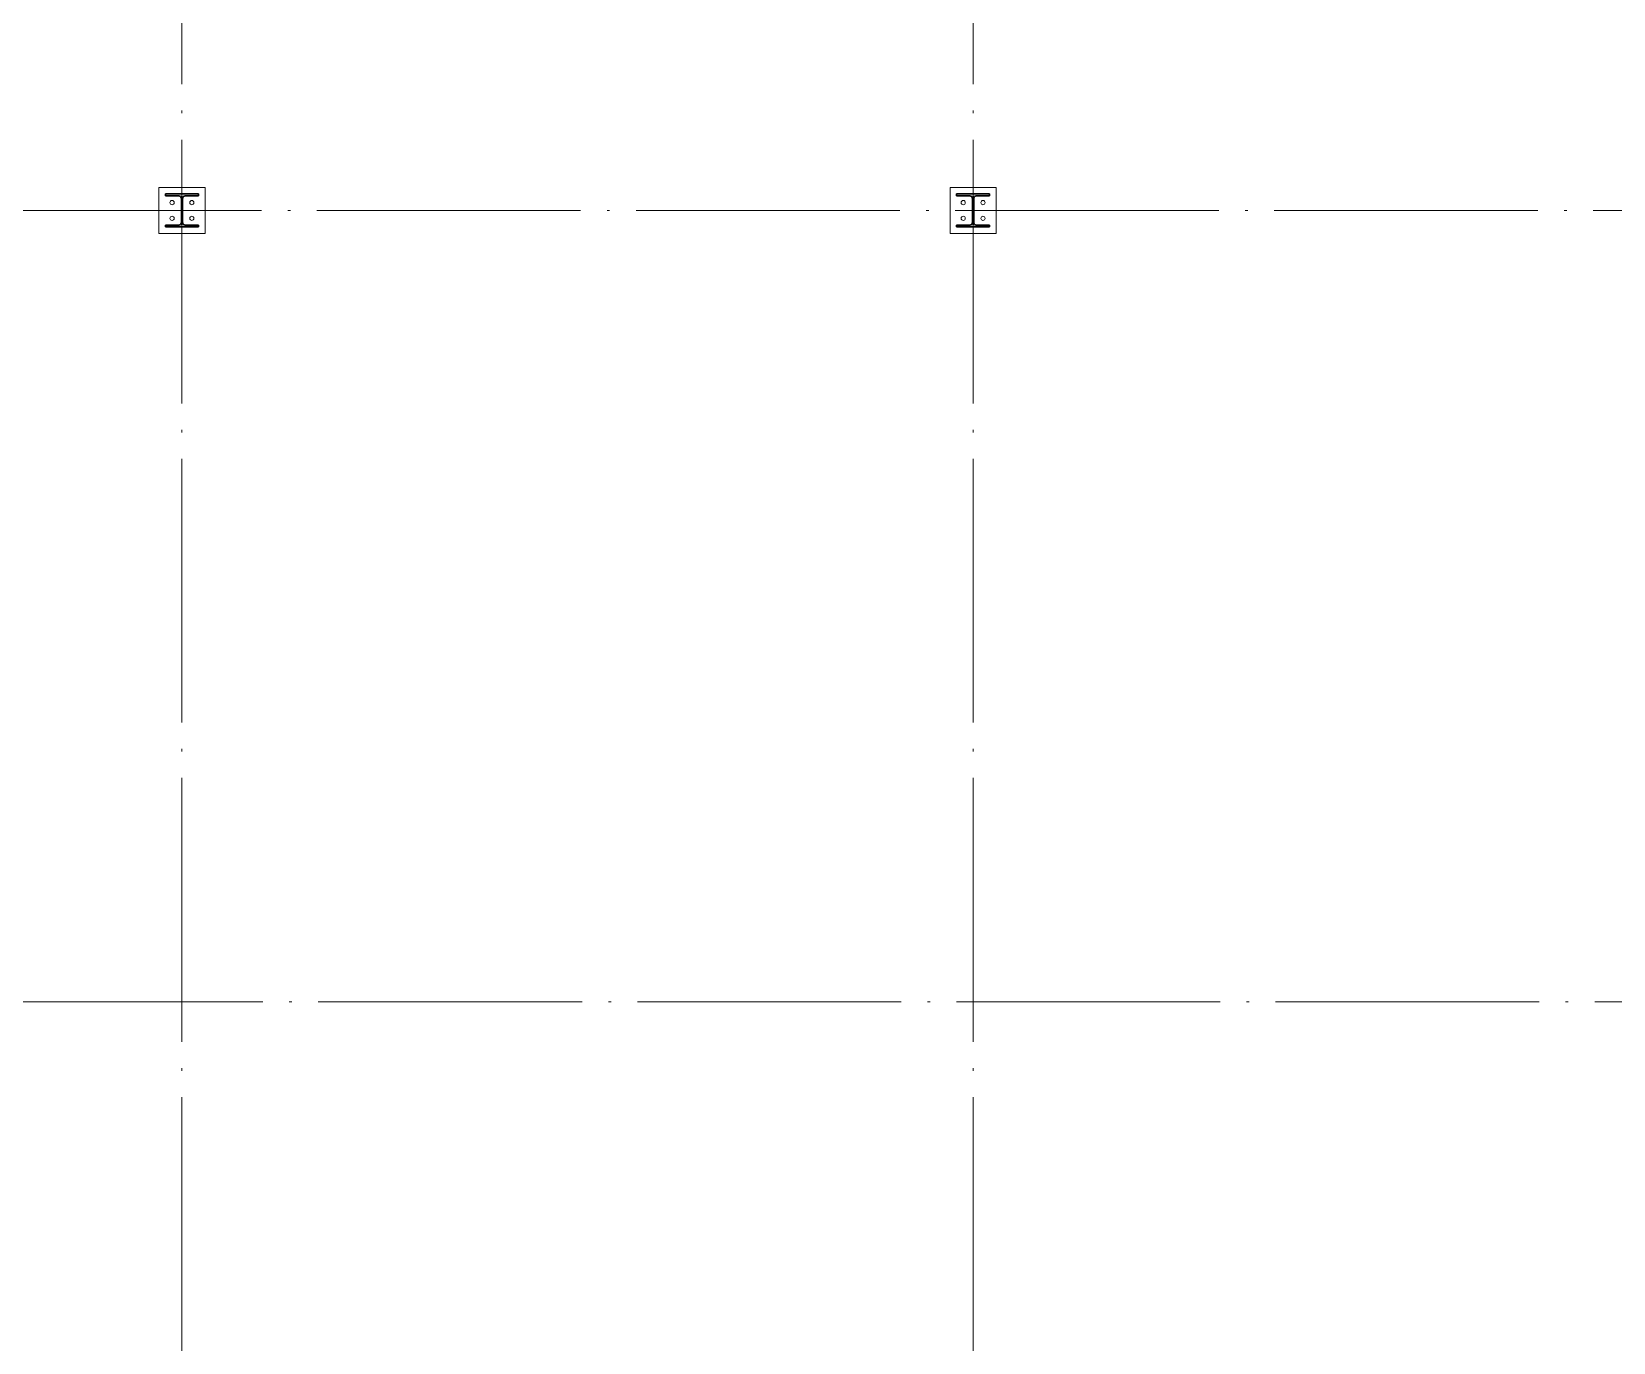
# Model space of a CAD drawing. Extents: x -965262 to 1142518, y -357520 to 71675.
# Drawn here: x 344286 to 356282, y -180635 to -170696 of the extents above; entities that cross this region are included whole.
import ezdxf

# ---------------------------------------------------------------- set-up
doc = ezdxf.new("R2010")
doc.units = 0
doc.header["$LTSCALE"] = 10
doc.linetypes.add('DOTE', pattern=[2.42, 2, -0.2, 0.02, -0.2])
doc.layers.get('0').update_dxf_attribs({"linetype": 'CONTINUOUS', "lineweight": 30})
doc.layers.add('DOTE', color=7, linetype='DOTE', lineweight=9)

msp = doc.modelspace()

# ---------------------------------------------------------------- linework, layer by layer
at = {"color": 7, "lineweight": 15}
for p, q in [((345250.6, -172227.1, 8350.5), (345250.6, -171877.1, 8350.5)), ((345250.6, -171877.1, 8350.5), (345600.6, -171877.1, 8350.5)), ((345600.6, -171877.1, 8350.5), (345600.6, -172227.1, 8350.5)), ((351250.6, -172227.1, 8350.5), (351250.6, -171877.1, 8350.5)), ((351250.6, -171877.1, 8350.5), (351600.6, -171877.1, 8350.5)), ((351600.6, -171877.1, 8350.5), (351600.6, -172227.1, 8350.5)), ((345600.6, -172227.1, 8350.5), (345250.6, -172227.1, 8350.5)), ((351600.6, -172227.1, 8350.5), (351250.6, -172227.1, 8350.5))]:
    msp.add_line(p, q, dxfattribs=at)
at = {"color": 7, "lineweight": 30}
for p, q in [((345300.6, -171927.1, 8350.5), (345300.6, -171941.1, 8350.5)), ((345550.6, -171927.1, 8350.5), (345300.6, -171927.1, 8350.5)), ((345300.6, -171941.1, 8350.5), (345401.1, -171941.1, 8350.5)), ((345421.1, -171961.1, 8350.5), (345421.1, -172143.1, 8350.5)), ((345430.1, -172143.1, 8350.5), (345430.1, -171961.1, 8350.5)), ((345450.1, -171941.1, 8350.5), (345550.6, -171941.1, 8350.5)), ((345550.6, -171941.1, 8350.5), (345550.6, -171927.1, 8350.5)), ((351300.6, -171927.1, 8350.5), (351300.6, -171941.1, 8350.5)), ((351550.6, -171927.1, 8350.5), (351300.6, -171927.1, 8350.5)), ((351300.6, -171941.1, 8350.5), (351401.1, -171941.1, 8350.5)), ((351421.1, -171961.1, 8350.5), (351421.1, -172143.1, 8350.5)), ((351430.1, -172143.1, 8350.5), (351430.1, -171961.1, 8350.5)), ((351450.1, -171941.1, 8350.5), (351550.6, -171941.1, 8350.5)), ((351550.6, -171941.1, 8350.5), (351550.6, -171927.1, 8350.5)), ((345300.6, -172163.1, 8350.5), (345300.6, -172177.1, 8350.5)), ((345401.1, -172163.1, 8350.5), (345300.6, -172163.1, 8350.5)), ((345300.6, -172177.1, 8350.5), (345550.6, -172177.1, 8350.5)), ((345550.6, -172163.1, 8350.5), (345450.1, -172163.1, 8350.5)), ((345550.6, -172177.1, 8350.5), (345550.6, -172163.1, 8350.5)), ((351300.6, -172163.1, 8350.5), (351300.6, -172177.1, 8350.5)), ((351401.1, -172163.1, 8350.5), (351300.6, -172163.1, 8350.5)), ((351300.6, -172177.1, 8350.5), (351550.6, -172177.1, 8350.5)), ((351550.6, -172163.1, 8350.5), (351450.1, -172163.1, 8350.5)), ((351550.6, -172177.1, 8350.5), (351550.6, -172163.1, 8350.5))]:
    msp.add_line(p, q, dxfattribs=at)
at = {"color": 7, "lineweight": 15}
for centre in [(345350.6, -171992.1, 8350.5), (345500.6, -171992.1, 8350.5), (351350.6, -171992.1, 8350.5), (351500.6, -171992.1, 8350.5), (345350.6, -172112.1, 8350.5), (345500.6, -172112.1, 8350.5), (351350.6, -172112.1, 8350.5), (351500.6, -172112.1, 8350.5)]:
    msp.add_circle(centre, 16, dxfattribs=at)
at = {"color": 7, "lineweight": 30}
for centre, start, end in [((345401.1, -171961.1, 8350.5), 0, 90), ((345450.1, -171961.1, 8350.5), 90, 180), ((351401.1, -171961.1, 8350.5), 0, 90), ((351450.1, -171961.1, 8350.5), 90, 180), ((345401.1, -172143.1, 8350.5), 270, 0), ((345450.1, -172143.1, 8350.5), 180, 270), ((351401.1, -172143.1, 8350.5), 270, 0), ((351450.1, -172143.1, 8350.5), 180, 270)]:
    msp.add_arc(centre, 20, start, end, dxfattribs=at)
at = {"layer": 'DOTE', "color": 7, "ltscale": 100, "extrusion": (0, -1, 0)}
for p, q in [((345425.6, -159415.3, 6899.2), (345425.6, -224202.8, 6899.2)), ((351425.6, -159415.3, 6899.2), (351425.6, -224202.8, 6899.2))]:
    msp.add_line(p, q, dxfattribs=at)
at = {"layer": 'DOTE', "color": 7, "ltscale": 100}
for p, q in [((370229.3, -172052.1, 6899.2), (332817.3, -172052.1, 6899.2)), ((370239.8, -178052.1, 6899.2), (332817.3, -178052.1, 6899.2))]:
    msp.add_line(p, q, dxfattribs=at)

doc.saveas('drawing.dxf')
